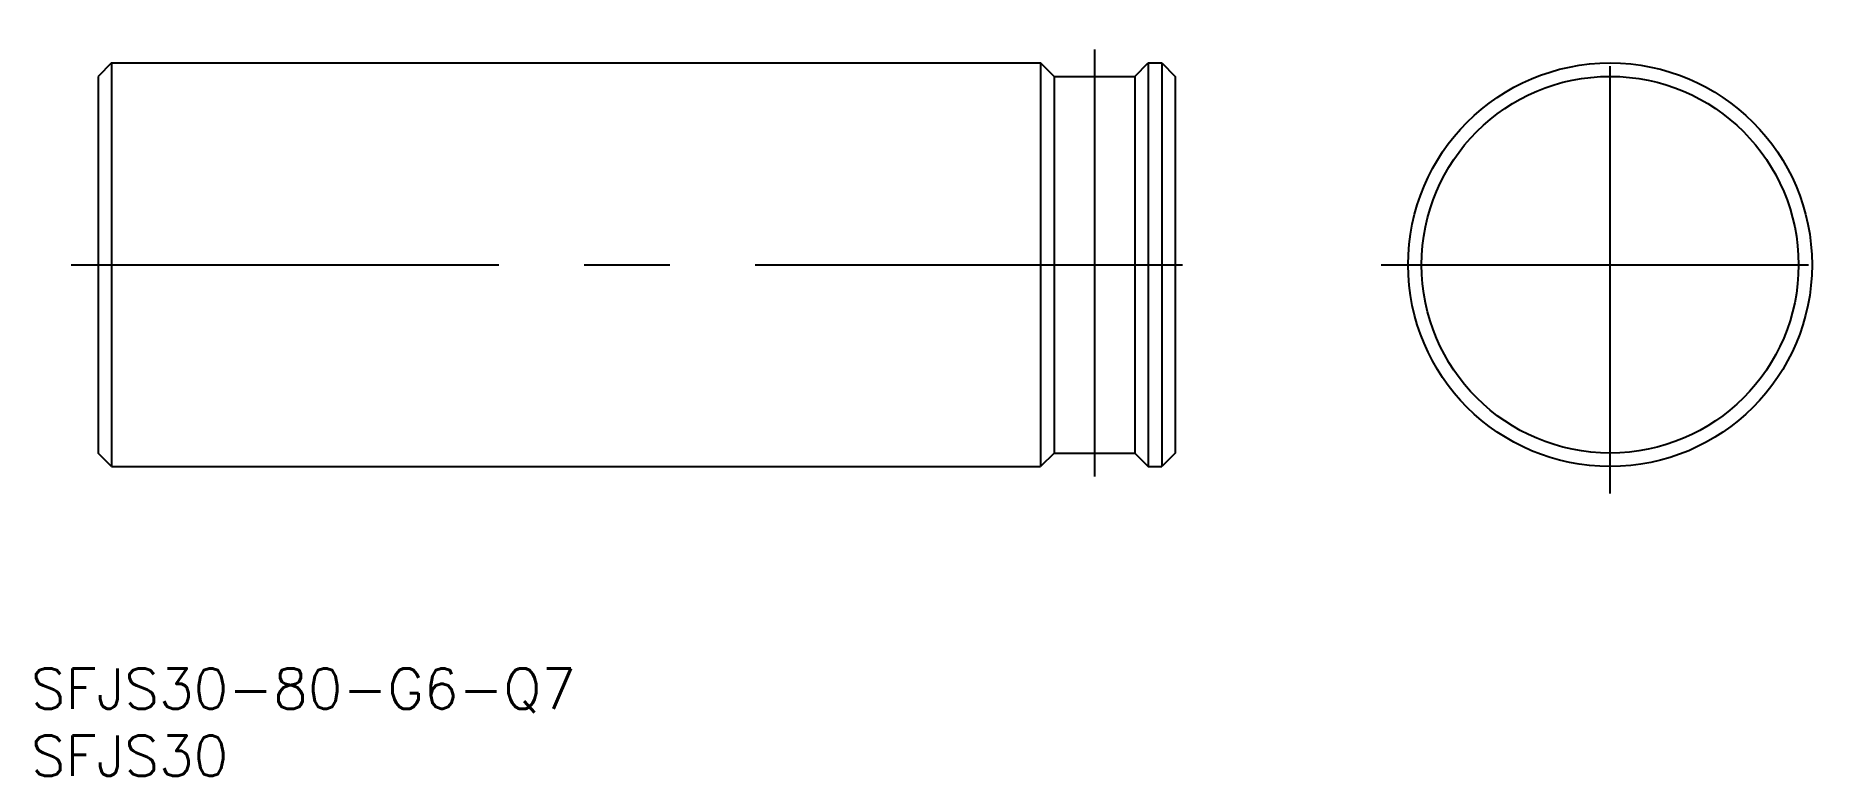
# Model space of a CAD drawing. Extents: x -117 to 17, y -38 to 17.
import ezdxf

# ---------------------------------------------------------------- set-up
doc = ezdxf.new("R2010")
doc.units = 0
doc.linetypes.add('CENTER', pattern=[50.8, 31.75, -6.35, 6.35, -6.35])
doc.layers.get('0').update_dxf_attribs({"linetype": 'CONTINUOUS'})
doc.layers.add('CENTER', color=1, linetype='CONTINUOUS')
doc.styles.get("Standard").update_dxf_attribs({"font": 'txt.shx', "height": 3, "bigfont": 'bigfont.shx'})

# ---------------------------------------------------------------- blocks, each defined once
blk = doc.blocks.new('*U2')
at = {"color": 7, "linetype": 'CONTINUOUS'}
blk.add_text('SFJS30', height=3, dxfattribs=at).set_placement((-117.3, -38))
blk = doc.blocks.new('*U3')
at = {"color": 7, "linetype": 'CONTINUOUS'}
blk.add_text('SFJS30-80-G6-Q7', height=3, dxfattribs=at).set_placement((-117.3, -33))

msp = doc.modelspace()

# ---------------------------------------------------------------- linework, layer by layer
at = {"color": 7, "linetype": 'CONTINUOUS'}
for p, q in [((-111.3, 15), (-112.3, 14)), ((-111.3, 15), (-111.3, -15)), ((-111.3, 15), (-42.3, 15)), ((-41.3, 14), (-42.3, 15)), ((-42.3, 15), (-42.3, -15)), ((-35.3, 14), (-34.3, 15)), ((-34.3, 15), (-33.3, 15)), ((-34.3, 15), (-34.3, -15)), ((-33.3, 15), (-33.3, -15)), ((-33.3, 15), (-32.3, 14)), ((-112.3, 14), (-112.3, -14)), ((-41.3, 14), (-41.3, -14)), ((-41.3, 14), (-35.3, 14)), ((-35.3, 14), (-35.3, -14)), ((-32.3, 14), (-32.3, -14)), ((-111.3, -15), (-112.3, -14)), ((-41.3, -14), (-42.3, -15)), ((-41.3, -14), (-35.3, -14)), ((-35.3, -14), (-34.3, -15)), ((-32.3, -14), (-33.3, -15)), ((-111.3, -15), (-42.3, -15)), ((-34.3, -15), (-33.3, -15))]:
    msp.add_line(p, q, dxfattribs=at)
for radius in [15, 14]:
    msp.add_circle((0, 0), radius, dxfattribs=at)
at = {"layer": 'CENTER', "color": 1, "linetype": 'CENTER'}
for p, q in [((0, -17), (0, 17)), ((-38.3, 16), (-38.3, -16)), ((-114.3, 0), (-30.3, 0)), ((-17, 0), (17, 0))]:
    msp.add_line(p, q, dxfattribs=at)

# ---------------------------------------------------------------- block references
at = {"color": 7, "linetype": 'CONTINUOUS'}
for name in ['*U3', '*U2']:
    msp.add_blockref(name, (0, 0), dxfattribs=at)

doc.saveas('drawing.dxf')
